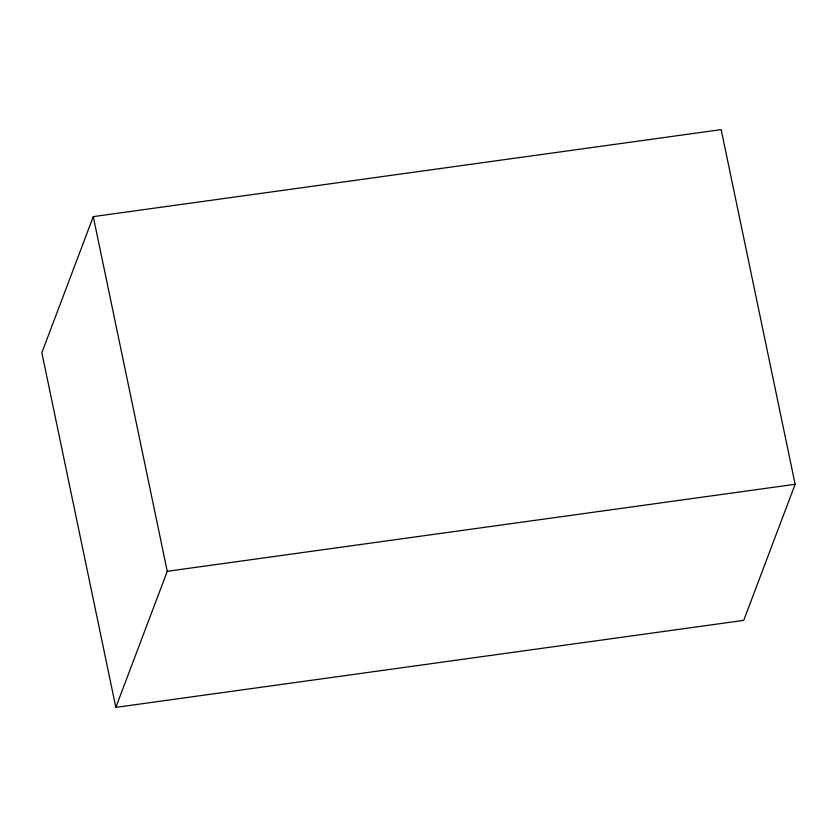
<?xml version="1.0" encoding="UTF-8"?>
<svg xmlns="http://www.w3.org/2000/svg" width="837" height="837" viewBox="0 0 837 837"><rect width="100%" height="100%" fill="white"/><g stroke="black" fill="none" stroke-linecap="round" stroke-linejoin="round"><path stroke-width="1.26" d="M93.273 216.626L41.85 352.712L115.841 707.38L743.727 620.374L795.15 484.288L721.159 129.62L93.273 216.626L167.254 571.305L115.841 707.38M167.254 571.305L795.15 484.288"/></g></svg>
